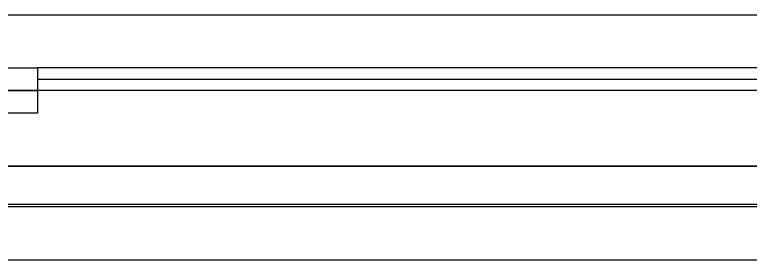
# Model space of a CAD drawing. Header units: millimetres. Extents: x -41292 to 298682, y -22072 to 33155.
# Drawn here: x 32015 to 32985, y 13126 to 13451 of the extents above; entities that cross this region are included whole.
import ezdxf

# ---------------------------------------------------------------- set-up
doc = ezdxf.new("R2010")
doc.units = ezdxf.units.MM
doc.layers.add('창호', color=4, linetype='Continuous')
doc.layers.add('틀', color=8, linetype='Continuous')

# ---------------------------------------------------------------- blocks, each defined once
blk = doc.blocks.new('AHSISHEUD')
for p, q in [((30912.05, 31098.67), (34372.05, 31098.67)), ((30912.05, 30898.67), (34372.05, 30898.67)), ((30912.05, 30848.67), (34472.05, 30848.67)), ((30912.05, 30845.61), (34472.05, 30845.61)), ((34472.05, 30774.41), (30912.05, 30774.41))]:
    blk.add_line(p, q)

msp = doc.modelspace()

# ---------------------------------------------------------------- linework, layer by layer
at = {"layer": '창호'}
for p, q in [((33654.67, 13380.58), (32044.67, 13380.58)), ((33654.67, 13350.58), (32044.67, 13350.58))]:
    msp.add_line(p, q, dxfattribs=at)
at = {"layer": '틀'}
for p, q in [((30284.67, 13450.58), (33744.67, 13450.58)), ((32044.67, 13365.58), (33654.67, 13365.58)), ((33744.67, 13250.58), (30284.67, 13250.58))]:
    msp.add_line(p, q, dxfattribs=at)
for points in [[(31984.67, 13350.58), (31984.67, 13380.58), (32044.67, 13380.58), (32044.67, 13350.58)], [(31984.67, 13320.58), (31984.67, 13350.58), (32044.67, 13350.58), (32044.67, 13320.58)]]:
    msp.add_lwpolyline(points, close=True, dxfattribs=at)

# ---------------------------------------------------------------- block references
msp.add_blockref('AHSISHEUD', (-627.37, -17648.09))

doc.saveas('drawing.dxf')
